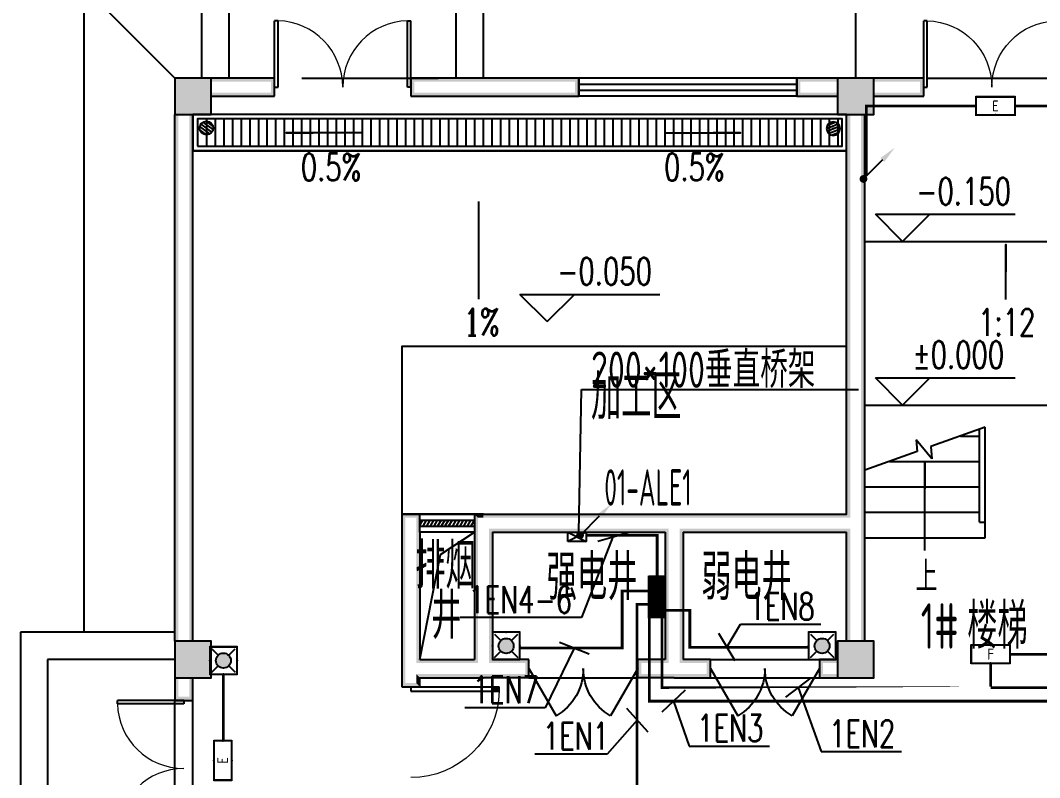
# Model space of a CAD drawing. Extents: x 6250600 to 6678662, y -692028 to -290561.
# Drawn here: x 6419257 to 6430483, y -396266 to -387932 of the extents above; entities that cross this region are included whole.
import ezdxf
from ezdxf.enums import TextEntityAlignment as Align

# ---------------------------------------------------------------- set-up
doc = ezdxf.new("R2010")
doc.units = 0
doc.header["$LTSCALE"] = 1000
doc.header["$MEASUREMENT"] = 0
doc.linetypes.add('DASH', pattern=[0.35, 0.25, -0.1])
doc.linetypes.add('DASHEDX2', pattern=[1.5, 1, -0.5])
doc.layers.get('0').update_dxf_attribs({"linetype": 'CONTINUOUS'})
for name, color, linetype in [('DIM-照明', 3, 'CONTINUOUS'), ('EQUIP-照明', 3, 'CONTINUOUS'), ('EQUIP-箱柜', 3, 'CONTINUOUS'), ('LWIRE', 4, 'CONTINUOUS'), ('PUB_HATCH', 8, 'CONTINUOUS'), ('SYST', 7, 'CONTINUOUS'), ('WIRE-照明', 1, 'CONTINUOUS'), ('建筑底图', 251, 'CONTINUOUS'), ('排水', 221, 'CONTINUOUS')]:
    doc.layers.add(name, color=color, linetype=linetype)
doc.styles.add('_TCH_AXIS', font='COMPLEX', dxfattribs={"bigfont": 'GBCBIG'})
doc.styles.add('_TCH_DIM', font='SIMPLEX', dxfattribs={"bigfont": 'GBCBIG'})
doc.styles.add('_TEL_DIM', font='sceie.shx', dxfattribs={"width": 0.8, "height": 3.5, "bigfont": 'sceic.shx'})
doc.styles.add('SCEI', font='sceie.shx', dxfattribs={"width": 0.8, "height": 400, "bigfont": 'sceic.shx'})
doc.styles.add('schuco', font='sceie.shx', dxfattribs={"width": 0.7, "bigfont": 'sceic.shx'})
doc.styles.get("Standard").update_dxf_attribs({"font": 'GBENOR', "bigfont": 'GBCBIG'})

# ---------------------------------------------------------------- blocks, each defined once
blk = doc.blocks.new('$equip$00002534')
for p, q in [((-0.7200000000011642, 0.6599999999998545), (-0.7200000000011642, 0)), ((0.7200000000011642, 0.6599999999998545), (-0.7200000000011642, 0.6599999999998545)), ((0.7200000000011642, 0), (0.7200000000011642, 0.6599999999998545)), ((-0.7200000000011642, 0), (0.7200000000011642, 0))]:
    blk.add_line(p, q)
at = {"const_width": 0.06666666666666667}
blk.add_lwpolyline([(-0.7200000000011642, 0.6599999999998545), (-0.7200000000011642, 0), (0.7200000000011642, 0), (0.7200000000011642, 0.6599999999998545), (-0.7200000000011642, 0.6599999999998545), (-0.7200000000011642, 0)], dxfattribs=at)
for p in [(0, 0.6599999999998545), (-0.7200000000011642, 0.3299999999981083), (0, 0), (0.7200000000011642, 0.3299999999981083)]:
    blk.add_point(p)
at = {"color": 7, "style": '_TEL_DIM'}
blk.add_attdef('$TEXT$', text='', height=0.4, dxfattribs=at).set_placement((0, 0.3299999999981083), align=Align.MIDDLE_CENTER)
at = {"color": 7, "style": '_TEL_DIM', "flags": 1}
blk.add_attdef('A', text='', height=2e-05, dxfattribs=at).set_placement((0, 0), align=Align.MIDDLE_CENTER)
blk = doc.blocks.new('$equip$00002604')
blk.add_hatch(color=256).paths.add_polyline_path([(0.2745181131831487, 0.5000125000005937, 1), (-0.2744993631858961, 0.5000125000005937, 1)])
for p, q in [((-0.4285620535811177, 0.9285839285730617), (-0.1940976152691292, 0.6941194902610732)), ((0.1941163652627438, 0.6941194902683492), (0.4285808035638183, 0.9285839285730617)), ((-0.4285620535811177, 0.07144107142812572), (-0.1940976152691292, 0.3059055097401142)), ((0.1941163652627438, 0.3059055097328383), (0.4285808035638183, 0.07144107142812572))]:
    blk.add_line(p, q)
at = {"const_width": 0.06666666666666667}
blk.add_lwpolyline([(-0.4999906250013737, 1.000012500000594), (-0.4999906250013737, 1.250000059371814e-05), (0.5000093749986263, 1.250000059371814e-05), (0.5000093749986263, 1.000012500000594), (-0.4999906250013737, 1.000012500000594), (-0.4999906250013737, 1.250000059371814e-05)], dxfattribs=at)
blk.add_lwpolyline([(-0.4999906250013737, 1.000012500000594), (-0.4999906250013737, 1.250000059371814e-05), (0.5000093749986263, 1.250000059371814e-05), (0.5000093749986263, 1.000012500000594)], close=True)
blk.add_circle((9.374998626299202e-06, 0.5000125000005937), 0.2745087381843628)
for p in [(9.374998626299202e-06, 1.000012500000594), (-0.4999906250013737, 0.5000125000005937), (0.5000093749986263, 0.5000125000005937), (0, 0)]:
    blk.add_point(p)
at = {"color": 7, "style": '_TEL_DIM', "flags": 1}
blk.add_attdef('A', text='', height=2.5e-05, dxfattribs=at).set_placement((0, 0), align=Align.MIDDLE_CENTER)
blk = doc.blocks.new('*X35')
at = {"color": 0}
for p, q in [((-250, 32.84271247461896), (-82.84271247461896, 200)), ((-250, 68.19805153394634), (-118.1980515339463, 200)), ((-250, 103.5533905932737), (-153.5533905932737, 200)), ((-250, 138.9087296526011), (-188.9087296526011, 200)), ((-250, 174.2640687119285), (-224.2640687119285, 200)), ((-247.4873734152916, 0), (-47.48737341529158, 200)), ((-212.1320343559642, 0), (-12.13203435596424, 200)), ((-176.7766952966369, 0), (23.22330470336314, 200)), ((-141.4213562373095, 0), (58.57864376269053, 200)), ((-106.0660171779821, 0), (93.93398282201788, 200)), ((-70.71067811865474, 0), (129.2893218813453, 200)), ((-35.35533905932737, 0), (164.6446609406726, 200)), ((0, 0), (200, 200)), ((35.35533905932737, 0), (235.3553390593274, 200)), ((70.71067811865474, 0), (250, 179.2893218813453)), ((106.0660171779821, 0), (250, 143.9339828220179)), ((141.4213562373095, 0), (250, 108.5786437626905)), ((176.7766952966369, 0), (250, 73.22330470336315)), ((212.1320343559642, 0), (250, 37.86796564403577)), ((247.4873734152916, 0), (250, 2.512626584708425))]:
    blk.add_line(p, q, dxfattribs=at)
blk = doc.blocks.new('$equip$00002943')
for p, q in [((-0.75, 0.5999999999985448), (-0.75, 0)), ((0.75, 0.5999999999985448), (-0.75, 0.5999999999985448)), ((0.75, 0), (0.75, 0.5999999999985448)), ((-0.75, 0), (0.75, 0))]:
    blk.add_line(p, q)
for points, const_width in [([(-0.75, 0.2999999999992724), (0.75, 0.2999999999992724)], 0.6000000000000001), ([(-0.75, 0.5999999999985448), (-0.75, 0), (0.75, 0), (0.75, 0.5999999999985448), (-0.75, 0.5999999999985448), (-0.75, 0)], 0.06666666666666667)]:
    blk.add_lwpolyline(points, dxfattribs=dict(const_width=const_width))
for p in [(0, 0.5999999999985448), (-0.75, 0.2999999999992724), (0, 0), (0.75, 0.2999999999992724)]:
    blk.add_point(p)
at = {"xscale": 0.00300000000061118, "yscale": 0.00300000000061118, "zscale": 0.00300000000061118}
blk.add_blockref('*X35', (0, 0), dxfattribs=at)
at = {"color": 7, "style": '_TEL_DIM', "flags": 1}
for tag in ['REMARK', 'A']:
    blk.add_attdef(tag, text='', height=2e-05, dxfattribs=at).set_placement((0, 0), align=Align.MIDDLE_CENTER)
blk = doc.blocks.new('$TelecSys$00000079')
for p, q in [((0.7000000000007276, 0.7000000000007276), (0, 0)), ((0.1041666666678793, 0.1041666666660603), (0.1041666666678793, 0.1041666666660603)), ((-0.1041666666678793, -0.1041666666660603), (-0.1041666666678793, -0.1041666666660603))]:
    blk.add_line(p, q)
at = {"const_width": 0.1425}
blk.add_lwpolyline([(-0.07125000000087311, 0, 1), (0.07125000000087311, 0, 1)], format="xyb", close=True, dxfattribs=at)
blk.add_solid([(0.6300000000010186, 0.7700000000004366), (0.7700000000004366, 0.6299999999991996), (1.150000000001455, 1.149999999999636)])
at = {"width": 0.8, "flags": 9}
blk.add_attdef('A', (0, 0), '', height=2e-05, dxfattribs=at)
blk = doc.blocks.new('$lvtry$00000171')
at = {"layer": '排水'}
for p, q in [((-74.24621202462731, 10.60660171788186), (-10.60660171788186, 74.24621202462731)), ((-69.81875867368217, -27.39235180270043), (27.39235180242758, 69.81875867368217)), ((-53.03300858900184, -53.03300858886359), (53.03300858900184, 53.03300858886359)), ((-27.39235180242758, -69.81875867368217), (69.81875867368217, 27.39235180270043)), ((10.60660171788186, -74.24621202462731), (74.24621202462731, -10.60660171788186))]:
    blk.add_line(p, q, dxfattribs=at)
blk.add_circle((0, 0), 75, dxfattribs=at)
blk.add_point((0, 0), dxfattribs=at)
blk = doc.blocks.new('$WINLIB2D$00000039')
at = {"color": 0}
for points in [[(-0.4999999999983409, 0.5000000000445652), (-0.4999999999999964, -0.4999999999999716)], [(0.5000000000016591, 0.4999999999536158), (-0.4999999999983409, 0.5000000000445652)], [(0.4999999999983338, -0.5000000000463842), (0.4999999999999609, 0.4999999999999432)], [(-0.499999999999428, 0.1666666667124446), (0.500000000000572, 0.1666666666205998)], [(-0.4518745131427302, -0.1666666666260284), (-0.5000000000072298, 0.08358586507802102)], [(-0.3838834764901549, -0.166666666632409), (-0.4479860405916831, 0.1666666667079113)], [(-0.3158924398378069, -0.166666666637866), (-0.3799950039392748, 0.1666666667006353)], [(-0.2479014031851996, -0.166666666645142), (-0.3120039672867243, 0.1666666666951784)], [(-0.1799103665328481, -0.1666666666505989), (-0.2440129306343159, 0.1666666666887977)], [(-0.1119193298802692, -0.1666666666569512), (-0.1760218939817904, 0.1666666666824455)], [(-0.04392829322788927, -0.1666666666633319), (-0.1080308573293216, 0.1666666666760648)], [(0.02406274342471804, -0.1666666666696841), (-0.04003982067680312, 0.1666666666697125)], [(0.09205378007703402, -0.1666666666751411), (0.02795121597557682, 0.1666666666642556)], [(0.1600448167296129, -0.1666666666815217), (0.0959422526280953, 0.1666666666578749)], [(0.2280358533819644, -0.166666666687874), (0.163933289280525, 0.1666666666505989)], [(0.2960268900345753, -0.1666666666942547), (0.231924325933047, 0.1666666666460657)], [(0.3640179266869801, -0.1666666667006069), (0.2999153625854838, 0.166666666639685)], [(0.4320089633395341, -0.1666666667060639), (0.3679063992380058, 0.166666666632409)], [(0.4999999999916831, -0.1666666667115209), (0.4358974358904746, 0.1666666666260568)], [(-0.500000000000572, -0.1666666666214951), (0.499999999999428, -0.1666666667124446)], [(0.4999999999983338, -0.5000000000463842), (-0.5000000000016662, -0.4999999999554348)]]:
    blk.add_lwpolyline(points, dxfattribs=at)
blk = doc.blocks.new('$DorLib2D$00000002')
for p, q in [((-0.5, -5.684341886080802e-17), (-0.5000000000000007, 0.4875)), ((-0.4750000000000007, 0.4875), (-0.5000000000000007, 0.4875)), ((-0.475, -2.842170943040401e-17), (-0.4750000000000007, 0.4875)), ((0.475, -2.842170943040401e-17), (0.4750000000000007, 0.4875)), ((0.4750000000000007, 0.4875), (0.5000000000000007, 0.4875)), ((0.5, -5.684341886080802e-17), (0.5000000000000007, 0.4875)), ((-0.5, -5.684341886080802e-17), (-0.475, -2.842170943040401e-17)), ((0.5, -5.684341886080802e-17), (0.475, -2.842170943040401e-17))]:
    blk.add_line(p, q)
at = {"lineweight": 13}
for centre, start, end in [((-0.4875, -4.263256414560601e-17), 0, 88.53071641864632), ((0.4875, -4.263256414560601e-17), 91.4692835813537, 180)]:
    blk.add_arc(centre, 0.4875, start, end, dxfattribs=at)
blk = doc.blocks.new('$DorLib2D$00000231')
at = {"color": 0}
for p, q in [((-0.4999999999999947, 7.105427357601002e-15), (-0.2500000000000284, 0.4330127018921708)), ((0.5000000000000053, 7.105427357601002e-15), (0.250000000000032, 0.4330127018921708))]:
    blk.add_line(p, q, dxfattribs=at)
for centre, radius, start, end in [((-0.4999999999996803, 3.055333763768431e-13), 0.499999999999681, 0, 59.99999999996344), ((0.5000000000000426, -2.486899575160351e-14), 0.4999999999999835, 120.0000000000366, 180)]:
    blk.add_arc(centre, radius, start, end, dxfattribs=at)
blk = doc.blocks.new('$DorLib2D$00000001')
for p, q in [((0.45, 0.9750000000000001), (0.5000000000000002, 0.9750000000000001)), ((0.45, 0), (0.45, 0.9750000000000001)), ((0.5, 0), (0.5, 0.9750000000000001)), ((0.5, 0), (0.45, 0))]:
    blk.add_line(p, q)
at = {"lineweight": 13}
blk.add_arc((0.475, 0), 0.975, 91.4692835813538, 180, dxfattribs=at)
blk = doc.blocks.new('$WINLIB2D$00000001')
at = {"color": 0}
for points in [[(-0.4999999999999964, 0.5000000000000142), (-0.4999999999999964, -0.4999999999999858)], [(-0.4999999999999964, 0.5000000000000142), (0.5000000000000036, 0.5000000000000142)], [(0.5000000000000036, -0.4999999999999858), (0.5000000000000036, 0.5000000000000142)], [(0.5000000000000036, 0.1666666666666714), (-0.4999999999999964, 0.1666666666666714)], [(0.5000000000000036, -0.1666666666666572), (-0.4999999999999964, -0.1666666666666572)], [(-0.4999999999999964, -0.4999999999999858), (0.5000000000000036, -0.4999999999999858)]]:
    blk.add_lwpolyline(points, dxfattribs=at)
blk = doc.blocks.new('_FZH')
blk.add_lwpolyline([(-0.5, -0.5), (0.5, -0.5), (0.5, 0.5), (-0.5, 0.5)], close=True)
at = {"layer": 'PUB_HATCH'}
blk.add_solid([(-0.5, -0.5), (0.5, -0.5), (-0.5, 0.5), (0.5, 0.5)], dxfattribs=at)

msp = doc.modelspace()

# ---------------------------------------------------------------- hatches: boundary and pattern name
at = {"layer": '建筑底图'}
for points in [[(6421357.189392341, -388566.4042146765), (6420957.189392341, -388566.4042146765), (6420997.189392341, -388606.4042146765), (6421317.189392341, -388606.4042146765)], [(6420957.189392341, -388566.4042146765), (6420957.189392341, -388966.4042146765), (6420997.189392341, -388926.4042146765), (6420997.189392341, -388606.4042146765)], [(6421357.189392341, -388966.4042146765), (6421357.189392341, -388566.4042146765), (6421317.189392341, -388606.4042146765), (6421317.189392341, -388926.4042146765)], [(6421357.189392341, -388566.4042174182), (6421357.189392341, -388606.4042174194), (6422017.189392515, -388606.4042169609), (6422057.189392489, -388566.4042169332)], [(6422057.189392619, -388766.404222084), (6422057.189392489, -388566.4042169332), (6422017.189392515, -388606.4042169609), (6422017.189392593, -388726.4042221119)], [(6425407.4693622, -388566.404214744), (6423557.189392239, -388566.404215953), (6423597.189392265, -388606.404215953), (6425367.469362226, -388606.4042147702)], [(6423557.189392239, -388566.404215953), (6423557.189392368, -388766.4042211046), (6423597.189392342, -388726.4042210784), (6423597.189392265, -388606.404215953)], [(6425407.46936233, -388766.4042198965), (6425407.4693622, -388566.404214744), (6425367.469362226, -388606.4042147702), (6425367.469362304, -388726.4042199226)], [(6428257.189392341, -388606.4042129097), (6428257.189392341, -388566.404212912), (6427807.469362534, -388566.4042131758), (6427847.469363672, -388606.4042131453)], [(6427807.469362534, -388566.4042131758), (6427807.469362663, -388766.4042183294), (6427847.46936375, -388726.4042179459), (6427847.469363672, -388606.4042131453)], [(6428657.189392341, -388566.4042146765), (6428257.189392341, -388566.4042146765), (6428297.189392341, -388606.4042146765), (6428617.189392341, -388606.4042146765)], [(6428257.189392341, -388566.4042146765), (6428257.189392341, -388966.4042146765), (6428297.189392341, -388926.4042146765), (6428297.189392341, -388606.4042146765)], [(6428657.189392341, -388966.4042146765), (6428657.189392341, -388566.4042146765), (6428617.189392341, -388606.4042146765), (6428617.189392341, -388926.4042146765)], [(6428657.189392341, -388566.4042146765), (6428657.189392341, -388606.404212672), (6429167.189398466, -388606.4042123591), (6429207.18939844, -388566.4042123345)], [(6429207.18939857, -388766.404217248), (6429207.18939844, -388566.4042123345), (6429167.189398466, -388606.4042123591), (6429167.189398544, -388726.4042172812)], [(6421357.189392341, -388726.4042225717), (6421357.189392341, -388766.4042225734), (6422057.189392619, -388766.404222084), (6422017.189392593, -388726.4042221119)], [(6423557.189392368, -388766.4042211046), (6425407.46936233, -388766.4042198965), (6425367.469362304, -388726.4042199226), (6423597.189392342, -388726.4042210784)], [(6428257.189392341, -388766.4042180698), (6428257.189392341, -388726.4042179755), (6427847.46936375, -388726.4042179459), (6427807.469362663, -388766.4042183294)], [(6428657.189392341, -388726.4042178292), (6428657.189392341, -388766.4042177043), (6429207.18939857, -388766.404217248), (6429167.189398544, -388726.4042172812)], [(6420957.189392341, -388966.4042146765), (6421357.189392341, -388966.4042146765), (6421317.189392341, -388926.4042146765), (6420997.189392341, -388926.4042146765)], [(6420997.189392451, -388966.4042146765), (6420957.189392473, -388966.4042146765), (6420957.189392341, -394766.4042146765), (6420997.189392021, -394766.4042146765)], [(6421157.1893916, -388966.4042146765), (6421117.189391602, -388966.4042146765), (6421117.189391208, -394766.4042146765), (6421157.189391208, -394766.4042146765)], [(6428257.189392341, -388966.4042146765), (6428657.189392341, -388966.4042146765), (6428617.189392341, -388926.4042146765), (6428297.189392341, -388926.4042146765)], [(6428397.189390905, -388966.4042146765), (6428357.189390854, -388966.4042146765), (6428357.189392602, -393366.3561874763), (6428397.189392669, -393406.3561874679)], [(6428557.189391217, -388966.4042146765), (6428517.189391362, -388966.4042146765), (6428517.189393086, -393466.3561870198), (6428557.189393086, -393466.356187004)], [(6423457.184842443, -393366.3561877723), (6423457.184842519, -394966.4042181768), (6423497.184842519, -394966.404218177), (6423497.184842532, -393406.3561885467)], [(6423657.184838826, -393366.3561877756), (6423457.184842443, -393366.3561877723), (6423497.184842532, -393406.3561885467), (6423617.184840028, -393406.356187775)], [(6423657.184844837, -393566.3561879824), (6423657.184838826, -393366.3561877756), (6423617.184840028, -393406.356187775), (6423617.184845074, -393526.3561884287)], [(6424357.184839774, -393366.3561880465), (6424257.184839421, -393366.3561879584), (6424297.184841017, -393406.3561914433), (6424357.184839778, -393406.3561880465)], [(6424257.184839421, -393366.3561879584), (6424257.18483944, -393566.3561881263), (6424297.184839088, -393526.3561883669), (6424297.184841017, -393406.3561914433)], [(6424357.184839774, -393366.3561880465), (6426457.184839774, -393366.3561878558), (6426457.184839778, -393406.3561878558), (6424357.184839778, -393406.3561880465)], [(6426457.184839774, -393366.3561876696), (6428357.189392602, -393366.3561874763), (6428397.189392669, -393406.3561874679), (6426457.184839778, -393406.3561876696)], [(6423657.184844837, -393566.3561879824), (6423657.184844831, -394966.4042143871), (6423617.184845067, -395006.4042149642), (6423617.184845074, -393526.3561884287)], [(6424257.184839325, -393566.3561879279), (6424257.184839319, -394966.4042148912), (6424297.184839081, -395006.4042155356), (6424297.184839088, -393526.3561883669)], [(6424457.184841719, -393566.3561882987), (6426357.184839932, -393566.3561881262), (6426397.184840123, -393526.3561881226), (6424417.184841632, -393526.3561883024)], [(6424457.184841719, -393566.3561882987), (6424457.184841712, -394966.4042147629), (6424417.184841624, -395006.4042148289), (6424417.184841632, -393526.3561883024)], [(6426357.184839932, -393566.3561881262), (6426357.184839939, -394966.4042140446), (6426397.184840131, -395006.4042150758), (6426397.184840123, -393526.3561881226)], [(6426557.184837964, -393566.3561876157), (6428357.189391608, -393566.3561874526), (6428397.189391592, -393526.3561872095), (6426517.184837772, -393526.3561873799)], [(6426557.184837964, -393566.3561876157), (6426557.184837971, -394966.4042080887), (6426517.184837779, -395006.4042078172), (6426517.184837772, -393526.3561873799)], [(6428357.189390005, -394766.4042146765), (6428397.189389934, -394766.4042146765), (6428397.189391592, -393526.3561872095), (6428357.189391608, -393566.3561874526)], [(6428517.189393681, -394766.4042146765), (6428557.189393881, -394766.4042146765), (6428557.18939562, -393466.3561871778), (6428517.18939562, -393466.3561871243)], [(6421357.189392341, -394766.4042146765), (6420957.189392341, -394766.4042146765), (6420997.189392341, -394806.4042146765), (6421317.189392341, -394806.4042146765)], [(6420957.189392341, -394766.4042146765), (6420957.189392341, -395166.4042146765), (6420997.189392341, -395126.4042146765), (6420997.189392341, -394806.4042146765)], [(6421357.189392341, -395166.4042146765), (6421357.189392341, -394766.4042146765), (6421317.189392341, -394806.4042146765), (6421317.189392341, -395126.4042146765)], [(6428657.189392341, -394766.4042146765), (6428257.189392341, -394766.4042146765), (6428297.189392341, -394806.4042146765), (6428617.189392341, -394806.4042146765)], [(6428257.189392341, -394766.4042146765), (6428257.189392341, -395166.4042146765), (6428297.189392341, -395126.4042146765), (6428297.189392341, -394806.4042146765)], [(6428657.189392341, -395166.4042146765), (6428657.189392341, -394766.4042146765), (6428617.189392341, -394806.4042146765), (6428617.189392341, -395126.4042146765)], [(6423457.184842503, -394966.4042143406), (6423457.184842445, -395266.404211151), (6423497.184842452, -395226.4042111509), (6423497.184842503, -394966.4042143404)], [(6423657.184844831, -394966.4042143871), (6424257.184839319, -394966.4042148912), (6424297.184839081, -395006.4042155356), (6423617.184845067, -395006.4042149642)], [(6424857.268835818, -394966.4042145649), (6424457.184841712, -394966.4042147629), (6424417.184841624, -395006.4042148289), (6424857.268835841, -395006.4042145649)], [(6424857.26883593, -395166.4042124215), (6424857.268835818, -394966.4042145649), (6424817.268835818, -394966.4042145873), (6424817.26883593, -395166.4042124439)], [(6426357.184839939, -394966.4042140446), (6426057.268845586, -394966.4042142709), (6426057.268845478, -395006.4042142709), (6426397.184840131, -395006.4042150758)], [(6426057.268845045, -395166.4042147314), (6426057.268845586, -394966.4042142709), (6426097.268845586, -394966.4042143791), (6426097.268845045, -395166.4042148396)], [(6426857.268841412, -394966.4042104576), (6426557.184837971, -394966.4042080887), (6426517.184837779, -395006.4042078172), (6426817.268841781, -395006.4042099721)], [(6426857.268839882, -395166.4042128951), (6426857.268841412, -394966.4042104576), (6426817.268841781, -395006.4042099721), (6426817.268840862, -395126.4042123274)], [(6428257.189392341, -395006.4042211419), (6428257.189392341, -394966.4042211183), (6428057.268841813, -394966.4042196377), (6428097.268841507, -395006.404219934)], [(6428057.268841813, -394966.4042196377), (6428057.268840283, -395166.4042219656), (6428097.26884059, -395126.4042222691), (6428097.268841507, -395006.404219934)], [(6420957.189392341, -395166.4042146765), (6421357.189392341, -395166.4042146765), (6421317.189392341, -395126.4042146765), (6420997.189392341, -395126.4042146765)], [(6423657.184839168, -395266.4042111504), (6423657.184839138, -395166.4042107268), (6423617.184839129, -395126.4042113032), (6423617.184839156, -395226.4042111505)], [(6423657.184839138, -395166.4042107268), (6424357.184839616, -395166.4042116932), (6424357.184839649, -395126.4042116932), (6423617.184839129, -395126.4042113032)], [(6424857.26883593, -395166.4042124215), (6424357.184839895, -395166.4042127002), (6424357.184839873, -395126.4042127002), (6424857.268835908, -395126.4042124215)], [(6426457.184839235, -395166.4042158131), (6426057.268845045, -395166.4042147314), (6426057.268845153, -395126.4042147314), (6426457.184839343, -395126.4042158131)], [(6426457.184838246, -395166.4042098848), (6426857.268839882, -395166.4042128951), (6426817.268840862, -395126.4042123274), (6426457.184838552, -395126.4042098848)], [(6428257.189392341, -395166.4042146765), (6428257.189392341, -395126.4042234683), (6428097.26884059, -395126.4042222691), (6428057.268840283, -395166.4042219656)], [(6428257.189392341, -395166.4042146765), (6428657.189392341, -395166.4042146765), (6428617.189392341, -395126.4042146765), (6428297.189392341, -395126.4042146765)], [(6420997.189383134, -395166.4042146765), (6420957.189383391, -395166.4042146765), (6420957.189385429, -395416.4042155601), (6420997.189384575, -395376.4042137875)], [(6421157.189383345, -395166.4042146765), (6421117.189383375, -395166.4042146765), (6421117.189385084, -395376.4042128257), (6421157.189385343, -395416.404213957)], [(6423457.184842445, -395266.404211151), (6423657.184839168, -395266.4042111504), (6423617.184839156, -395226.4042111505), (6423497.184842452, -395226.4042111509)], [(6420957.189385429, -395416.4042155601), (6421157.189385343, -395416.404213957), (6421117.189385084, -395376.4042128257), (6420997.189384575, -395376.4042137875)]]:
    msp.add_hatch(color=256, dxfattribs=at).paths.add_polyline_path(points)
h = msp.add_hatch(dxfattribs=at)
h.set_pattern_fill('LINE', color=256, scale=100, angle=90)
h.set_pattern_definition([(90, (-38132163.05770716, -1469035.768234291), (-95.25, 5.832380380939269e-15), [])])
h.paths.add_polyline_path([(6428307.189391581, -389016.4042108529), (6421307.189392341, -389016.4042108529), (6421307.189392341, -389316.4042146765), (6428307.189391581, -389316.4042146765)])

# ---------------------------------------------------------------- linework, layer by layer
for p, q in [((6425407.18484088, -393566.3561881471), (6425438.412364304, -391994.0767934369)), ((6425438.412364304, -391994.0767934369), (6428486.586753376, -391994.0767934369))]:
    msp.add_line(p, q)
at = {"color": 2}
for p, q in [((6425288.283867257, -393566.3561881658), (6425488.283867257, -393666.3561881566)), ((6425488.283867257, -393566.3561881566), (6425288.283867257, -393666.3561881566))]:
    msp.add_line(p, q, dxfattribs=at)
msp.add_lwpolyline([(6425288.283867257, -393666.3561881566), (6425288.283867257, -393566.3561881566), (6425488.283867257, -393566.3561881566), (6425488.283867257, -393666.3561881566)], close=True, dxfattribs=at)
at = {"layer": 'DIM-照明'}
for p, q in [((6425615.366493069, -393663.8998542028), (6425952.202357067, -393568.8125221105)), ((6426578.449557986, -395305.6527004912), (6426322.990932075, -395544.9033858562)), ((6425931.261405669, -395503.6770073843), (6426166.621500602, -395762.7245430097))]:
    msp.add_line(p, q, dxfattribs=at)
at = {"layer": 'DIM-照明', "color": 0}
for p, q in [((6427128.570498688, -394982.4836536958), (6426950.522065025, -394681.155335627)), ((6425194.946332817, -394776.9542190664), (6425521.279158852, -394903.4725444253)), ((6427961.699225246, -395169.5187776102), (6427682.397664082, -395380.4468173101))]:
    msp.add_line(p, q, dxfattribs=at)
at = {"layer": 'DIM-照明'}
for points in [[(6425783.784425068, -393616.3561881566), (6425437.125933937, -394505.5354135917)], [(6425437.125933937, -394505.5354135917), (6424102.125933937, -394505.5354135917)], [(6426450.720245031, -395425.2780431737), (6426623.267697838, -395919.5906890579)], [(6426048.941453136, -395633.200775197), (6425718.362848843, -396007.9802923591)], [(6426623.267697838, -395919.5906890579), (6427508.267697838, -395919.5906890579)], [(6425718.362848843, -396007.9802923591), (6424923.362848843, -396007.9802923591)]]:
    msp.add_lwpolyline(points, dxfattribs=at)
at = {"layer": 'DIM-照明', "color": 0}
for points in [[(6427039.546281856, -394831.8194946614), (6427188.454638076, -394579.1182464832)], [(6427188.454638076, -394579.1182464832), (6428073.454638076, -394579.1182464832)], [(6425358.112745835, -394840.2133817459), (6425035.475561083, -395496.6159318346)], [(6427822.048444664, -395274.9827974601), (6428076.435121618, -395980.4768250897)], [(6425035.475561083, -395496.6159318346), (6424150.475561083, -395496.6159318346)], [(6428076.435121618, -395980.4768250897), (6428961.435121618, -395980.4768250897)]]:
    msp.add_lwpolyline(points, dxfattribs=at)
at = {"layer": 'WIRE-照明', "color": 1, "linetype": 'DASH', "const_width": 30}
for points in [[(6428574.01667917, -389645.9338113771), (6428574.01667917, -388873.7998662411), (6429780.830853027, -388873.7998662411)], [(6431220.05851951, -389722.1913335921), (6431220.05851951, -388873.7998662411), (6430212.830853027, -388873.7998662411)], [(6426270.382892225, -394052.2990325694), (6426270.382892225, -393600.5067401878), (6425488.283867257, -393600.5067401878)], [(6430159.309899901, -394908.2579023032), (6431220.05851951, -394908.2579023032), (6431220.05851951, -393610.3392808792)], [(6424757.189389806, -394840.2133817459), (6425884.910766114, -394840.2133817459), (6425884.910766114, -394213.6594222496), (6426177.184840626, -394213.6594222496)], [(6426048.941453136, -397036.6544746659), (6426048.941453136, -394359.9402544739), (6426177.184840626, -394359.9402544739)], [(6427937.248599653, -394831.8194946614), (6426630.370429823, -394831.8194946614), (6426630.370429823, -394425.4792269777), (6426357.184840194, -394425.4792269777)], [(6429943.309899896, -395274.9827974993), (6441594.418444161, -395274.9827974993), (6441594.418444161, -395007.2579023026)], [(6421493.441442575, -395861.3951861552), (6421493.441442575, -395128.0242627161)]]:
    msp.add_lwpolyline(points, dxfattribs=at)
at = {"layer": 'WIRE-照明', "color": 1, "linetype": 'DASH'}
msp.add_lwpolyline([(6426185.879693567, -394502.2990326153, 30, 30, 0), (6426185.879693567, -395425.2780431737, 30, 30, 0), (6442712.108064975, -395425.2780431737, 35, 35, 0), (6442712.108064963, -396924.1544746883, 35, 35, 0)], format="xyseb", dxfattribs=at)
at = {"layer": 'WIRE-照明', "linetype": 'DASH', "const_width": 30}
msp.add_lwpolyline([(6426322.817933998, -394502.2990326153), (6426322.817933998, -395274.9827974324), (6429943.309899896, -395274.9827974993), (6429943.309899901, -395007.2579023026)], dxfattribs=at)
at = {"layer": '建筑底图'}
for p, q in [((6421257.189392237, -388566.4042140595), (6421257.189392237, -386866.4042140194)), ((6424357.189392446, -388566.4042140595), (6424357.189392446, -386866.4042140194)), ((6421557.189392237, -388566.4042140595), (6421557.189392237, -387166.404214636)), ((6424057.189392446, -388566.4042140595), (6424057.189392446, -387166.404214636)), ((6428457.189392341, -388566.4042144204), (6428457.189392341, -387166.4042143803)), ((6420957.189392319, -388566.4042146765), (6419957.189392356, -387566.4042146765)), ((6422057.189392489, -388566.4042169332), (6421357.189393402, -388566.4042173473)), ((6422057.189392619, -388766.404222084), (6422057.189392489, -388566.4042169332)), ((6422357.189392341, -388566.4042144204), (6423857.189392341, -388566.4042144204)), ((6425407.4693622, -388566.404214744), (6423557.189392239, -388566.404215953)), ((6423557.189392239, -388566.404215953), (6423557.189392368, -388766.4042211046)), ((6425407.46936233, -388766.4042198965), (6425407.4693622, -388566.404214744)), ((6428257.189392182, -388566.404212778), (6427807.469362534, -388566.4042131758)), ((6427807.469362534, -388566.4042131758), (6427807.469362663, -388766.4042183294)), ((6429207.18939844, -388566.4042123345), (6428657.189392182, -388566.40421286)), ((6429207.18939857, -388766.404217248), (6429207.18939844, -388566.4042123345)), ((6429257.189398257, -388566.4042144204), (6430757.189398257, -388566.4042144204)), ((6421357.189393402, -388766.4042227029), (6422057.189392619, -388766.404222084)), ((6423557.189392368, -388766.4042211046), (6425407.46936233, -388766.4042198965)), ((6427807.469362663, -388766.4042183294), (6428257.189392182, -388766.4042179733)), ((6428657.189392182, -388766.4042182638), (6429207.18939857, -388766.404217248)), ((6420957.189392053, -394766.4042145605), (6420957.189392411, -388966.4042145605)), ((6421157.189391163, -394766.4042145605), (6421157.189391598, -388966.4042145605)), ((6428357.189392602, -393366.3561874763), (6428357.189390758, -388966.4042145605)), ((6428557.189393086, -393466.356187004), (6428557.189391211, -388966.4042145605)), ((6428974.069157958, -390366.4042190821), (6428674.069157958, -390066.4042190821)), ((6428674.069157958, -390066.4042190821), (6430214.292571019, -390066.4042190821)), ((6428974.069157958, -390366.4042190821), (6429274.069157958, -390066.4042190821)), ((6428557.189391738, -390366.4042190376), (6431357.189392058, -390366.4042193367)), ((6425059.194546904, -391247.6052197272), (6424759.194546904, -390947.6052197272)), ((6424759.194546904, -390947.6052197272), (6426299.417959966, -390947.6052197272)), ((6425059.194546904, -391247.6052197272), (6425359.194546904, -390947.6052197272)), ((6428974.069157967, -392166.4042193491), (6428674.069157967, -391866.4042193491)), ((6428674.069157967, -391866.4042193491), (6430214.292571029, -391866.4042193491)), ((6428974.069157967, -392166.4042193491), (6429274.069157967, -391866.4042193491)), ((6428557.189392453, -392166.4042193512), (6431357.189392058, -392166.4042193367)), ((6429882.189391679, -392409.7835828462), (6429285.498965481, -392622.8994595337)), ((6429822.189391679, -393456.4042190376), (6429822.189391671, -392431.2133763156)), ((6429882.189391659, -393456.4042190364), (6429882.189391666, -392409.7835824351)), ((6429882.189391679, -393456.4042190376), (6429882.18939167, -392409.7835828494)), ((6429296.454659462, -392757.4541792459), (6429124.806737584, -392550.3715061115)), ((6429124.806737584, -392550.3715061115), (6429135.086233664, -392676.621355826)), ((6429611.667037592, -392506.4042187331), (6429822.189391647, -392506.4042189135)), ((6429285.498965481, -392622.8994595337), (6429296.454659462, -392757.4541792459)), ((6429135.086233664, -392676.621355826), (6428557.189391679, -392883.0248552291)), ((6428827.711747025, -392786.4042190333), (6429822.189391648, -392786.4042189135)), ((6428557.189391679, -393626.4042190376), (6428557.189391659, -392883.0248557242)), ((6428557.189391679, -393066.4042190376), (6429822.18939165, -393066.4042189135)), ((6428557.189391679, -393346.4042190376), (6429822.189391653, -393346.4042189136)), ((6423457.184842443, -393366.3561877723), (6423457.184842519, -394966.4042181768)), ((6423657.184838826, -393366.3561877756), (6423457.184842443, -393366.3561877723)), ((6423657.184844837, -393566.3561879824), (6423657.184838826, -393366.3561877756)), ((6424357.184839774, -393366.3561880465), (6424257.184839421, -393366.3561879584)), ((6424257.184839421, -393366.3561879584), (6424257.18483944, -393566.3561881263)), ((6424357.184839774, -393366.3561880465), (6426457.184839774, -393366.3561878558)), ((6426457.184839774, -393366.3561876696), (6428357.189392602, -393366.3561874763)), ((6429822.189391679, -393456.4042190376), (6429882.189391679, -393456.4042190376)), ((6429882.189391679, -393626.4042190376), (6429882.189391659, -393456.4042190364)), ((6423657.184844837, -393566.3561879824), (6423657.184844831, -394966.4042143871)), ((6424257.184839325, -393566.3561879279), (6424257.184839319, -394966.4042148912)), ((6424457.184841719, -393566.3561882987), (6426357.184839932, -393566.3561881262)), ((6424457.184841719, -393566.3561882987), (6424457.184841712, -394966.4042147629)), ((6426357.184839932, -393566.3561881262), (6426357.184839939, -394966.4042140446)), ((6426557.184837964, -393566.3561876157), (6428357.189391608, -393566.3561874526)), ((6426557.184837964, -393566.3561876157), (6426557.184837971, -394966.4042080887)), ((6428357.189389833, -394766.4042145605), (6428357.189391608, -393566.3561874526)), ((6428557.189394035, -394766.4042145605), (6428557.18939562, -393466.3561871778)), ((6428557.189391679, -393626.4042190376), (6429882.189391679, -393626.4042190376)), ((6420957.189392341, -394666.4042146765), (6419257.189392297, -394666.4042146765)), ((6419257.189392297, -394666.4042146765), (6419257.189392304, -397666.4042146765)), ((6419557.189392297, -394966.4042146765), (6419557.189392304, -397366.4042146765)), ((6420957.189392341, -394966.4042146765), (6419557.189392304, -394966.4042146765)), ((6423457.184842503, -394966.4042143406), (6423457.184842445, -395266.404211151)), ((6423657.184844831, -394966.4042143871), (6424257.184839319, -394966.4042148912)), ((6424857.268835818, -394966.4042145649), (6424457.184841712, -394966.4042147629)), ((6424857.26883593, -395166.4042124215), (6424857.268835818, -394966.4042145649)), ((6426357.184839939, -394966.4042140446), (6426057.268845586, -394966.4042142709)), ((6426057.268845045, -395166.4042147314), (6426057.268845586, -394966.4042142709)), ((6426857.268841412, -394966.4042104576), (6426557.184837971, -394966.4042080887)), ((6426857.268841004, -394966.4042146052), (6428057.268841004, -394966.4042146052)), ((6426857.268839882, -395166.4042128951), (6426857.268841412, -394966.4042104576)), ((6428257.189392182, -394966.4042212875), (6428057.268841813, -394966.4042196377)), ((6428057.268841813, -394966.4042196377), (6428057.268840283, -395166.4042219656)), ((6420957.189383956, -395166.4042145605), (6420957.189385429, -395416.4042155601)), ((6421157.189385343, -395416.404213957), (6421157.189383399, -395166.4042145605)), ((6423657.184839168, -395266.4042111504), (6423657.184839138, -395166.4042107268)), ((6423657.184839138, -395166.4042107268), (6424357.184839616, -395166.4042116932)), ((6424857.26883593, -395166.4042124215), (6424357.184839895, -395166.4042127002)), ((6424857.268841034, -395166.4042146052), (6426057.268841034, -395166.4042146052)), ((6426457.184839235, -395166.4042158131), (6426057.268845045, -395166.4042147314)), ((6426457.184838246, -395166.4042098848), (6426857.268839882, -395166.4042128951)), ((6426857.268841004, -395166.4042146052), (6428057.268841004, -395166.4042146052)), ((6428057.268840283, -395166.4042219656), (6428257.189392181, -395166.4042229944)), ((6423457.184842445, -395266.404211151), (6423657.184839168, -395266.4042111504)), ((6420957.189391686, -396916.4042149722), (6420957.189391686, -395416.4042149722)), ((6420957.189385429, -395416.4042155601), (6421157.189385343, -395416.404213957)), ((6421157.189391686, -396916.4042149722), (6421157.189391686, -395416.4042149722))]:
    msp.add_line(p, q, dxfattribs=at)
for points in [[(6421257.189392237, -387566.4042146765), (6419957.189392341, -387566.4042146765), (6419957.189392341, -394666.4042146765)], [(6428257.189392341, -388966.4042146765), (6421357.189392341, -388966.4042146765)], [(6423018.533594558, -389170.0547982324), (6422183.672573982, -389170.0547982324), (6422483.672573982, -389170.0547982324)], [(6426354.141623737, -389170.0547982324), (6427189.002644313, -389170.0547982324), (6426889.002644313, -389170.0547982324)], [(6428357.189391812, -389366.4042146765), (6421157.189392341, -389366.4042146765)], [(6424304.942292457, -390998.8567490829), (6424304.942293203, -390223.5196033735), (6424304.942293486, -389923.5196033735)], [(6430110.61662746, -391002.1177926054), (6430110.61662746, -390398.0288359774), (6430110.61662746, -390698.0288359774)], [(6429219.689391679, -393766.4042190376), (6429219.689391679, -392786.4042190376), (6429219.689391679, -393086.4042190376)], [(6423657.184845008, -394966.4042146765), (6423882.482759055, -393809.44609456), (6424257.184839176, -393566.3561882114)]]:
    msp.add_lwpolyline(points, dxfattribs=at)
for points in [[(6421157.189392341, -389366.4042146765), (6428357.189391581, -389366.4042146765), (6428357.189391581, -388966.4042108529), (6421157.189392341, -388966.4042108529)], [(6421207.189392341, -389316.4042146765), (6428307.189391581, -389316.4042146765), (6428307.189391581, -389016.4042108529), (6421207.189392341, -389016.4042108529)], [(6423457.184840372, -393366.3561835093), (6428357.189391715, -393366.3561835093), (6428357.189391715, -391521.7682342865), (6423457.184840372, -391521.7682342865)]]:
    msp.add_lwpolyline(points, close=True, dxfattribs=at)

# ---------------------------------------------------------------- block references
at = {"layer": 'EQUIP-照明', "color": 1, "xscale": 300, "yscale": 300, "zscale": 300}
for p, values in [((6429996.830853027, -388972.7998662411), {'$TEXT$': 'E'}), ((6429943.309899901, -395007.2579023026), {'$TEXT$': 'F'})]:
    msp.add_blockref('$equip$00002534', p, dxfattribs=at).add_auto_attribs(values)
for p in [(6424607.186577307, -394966.404214272), (6428087.245787154, -394966.4042156689), (6421493.438630076, -395128.0280127162)]:
    msp.add_blockref('$equip$00002604', p, dxfattribs=at)
at = {"layer": 'EQUIP-照明', "color": 1, "xscale": 300, "yscale": 300, "zscale": 300, "rotation": 90}
msp.add_blockref('$equip$00002534', (6421585.005116801, -396077.3951861556), dxfattribs=at).add_auto_attribs({'$TEXT$': 'E'})
at = {"layer": 'EQUIP-箱柜', "color": 1, "xscale": 300, "yscale": 300, "zscale": 300, "rotation": 270}
msp.add_blockref('$equip$00002943', (6426177.184840626, -394277.2990325694), dxfattribs=at)
at = {"layer": 'LWIRE', "color": 1, "xscale": 300, "yscale": 300, "zscale": 300}
for p in [(6428542.76667917, -389677.1838113769), (6425421.036250477, -393599.9799965469)]:
    msp.add_blockref('$TelecSys$00000079', p, dxfattribs=at)
at = {"layer": '建筑底图'}
for name, p, xscale, yscale, zscale in [('$DorLib2D$00000002', (6422807.189392341, -388666.4042190639), 1500, 1500, 1500), ('_FZH', (6421157.189392341, -388766.4042146765), 400, 400, 400), ('_FZH', (6428457.189392341, -388766.4042146765), 400, 400, 400), ('$WINLIB2D$00000039', (6423957.184839171, -393466.3561881871), 600, -200.0000002086163, 600), ('_FZH', (6421157.189392341, -394966.4042146765), 400, 400, 400), ('_FZH', (6428457.189392341, -394966.4042146765), 400, 400, 400), ('$DorLib2D$00000231', (6425457.268841034, -395066.4042146052), 1200, -1200, 1200)]:
    msp.add_blockref(name, p, dxfattribs=dict(at, xscale=xscale, yscale=yscale, zscale=zscale))
for name, p, xscale, yscale, zscale, rotation in [('$DorLib2D$00000002', (6429957.189398256, -388666.4042143954), -1500, 1500, -1500, 3.741039478200037e-08), ('$WINLIB2D$00000001', (6426607.469362307, -388666.4042165826), -2400, -200.0000051602256, -2400, 3.741023490988482e-08), ('$DorLib2D$00000231', (6427457.268841005, -395066.4042162975), -1200, 1200, -1200, 179.9999995616815), ('$DorLib2D$00000001', (6423557.184840837, -395766.4042111454), -1000, 1000, -1000, 270.0000000001779), ('$DorLib2D$00000002', (6421057.189391373, -396166.4042149722), 1500, 1500, 1500, 90.00000045925906)]:
    msp.add_blockref(name, p, dxfattribs=dict(at, xscale=xscale, yscale=yscale, zscale=zscale, rotation=rotation))
at = {"layer": '建筑底图', "xscale": -1, "yscale": -1, "rotation": 278.6545034556717}
msp.add_blockref('$lvtry$00000171', (6421306.14587119, -389116.335712919), dxfattribs=at)
at = {"layer": '建筑底图', "yscale": -1, "rotation": 66.11978372768051}
msp.add_blockref('$lvtry$00000171', (6428210.525525501, -389123.3030537092), dxfattribs=at)

# ---------------------------------------------------------------- texts
at = {"color": 3, "style": 'SCEI', "width": 0.8}
msp.add_text('200*100垂直桥架', height=400, dxfattribs=at).set_placement((6425542.22901557, -391976.2175917646))
at = {"layer": 'DIM-照明', "color": 7, "style": '_TCH_DIM', "width": 0.7058823529411765}
for s, p in [('1EN4-6', (6424189.625933937, -394455.5354135917)), ('1EN8', (6427275.954638076, -394529.1182464832)), ('1EN7', (6424237.975561083, -395446.6159318346)), ('1EN3', (6426710.767697838, -395869.5906890579)), ('1EN1', (6425010.862848843, -395957.9802923591)), ('1EN2', (6428163.935121618, -395930.4768250897))]:
    msp.add_text(s, height=297.5, dxfattribs=at).set_placement(p)
at = {"layer": 'SYST', "linetype": 'DASHEDX2', "style": 'SCEI', "width": 0.6}
msp.add_text('01-ALE1', height=400, dxfattribs=at).set_placement((6425687.967715329, -393272.6784771662))
at = {"layer": '建筑底图'}
for s, height, style, width, p in [('0.5%', 297.5, '_TCH_DIM', 0.7058823529411765, (6422345.865695244, -389695.508197193)), ('0.5%', 297.5, '_TCH_DIM', 0.7058823529411765, (6426346.809523052, -389695.508197193)), ('-0.150', 297.5, '_TCH_DIM', 0.7058823529411765, (6429124.292571019, -389961.4042190821)), ('-0.050', 297.5, '_TCH_DIM', 0.7058823529411765, (6425169.417959966, -390842.6052197272)), ('1%', 297.5, '_TCH_AXIS', 0.7058823529411765, (6424139.942292361, -391401.3567490829)), ('1:12', 297.5, '_TCH_DIM', 0.7058823529411765, (6429805.61662746, -391404.6177926054)), ('%%P0.000', 297.5, '_TCH_DIM', 0.7058823529411765, (6429084.292571029, -391761.4042193491)), ('加工区', 500, 'schuco', 0.7, (6425542.018988458, -392326.869529679)), ('排烟', 500, 'schuco', 0.7, (6423606.11930499, -394186.1840181141)), ('强电井', 500, 'schuco', 0.7, (6425054.469873644, -394310.2465768638)), ('弱电井', 500, 'schuco', 0.7, (6426756.086862089, -394310.2465768638)), ('井', 500, 'schuco', 0.7, (6423782.497257746, -394736.0381203718)), ('1#', 500, 'schuco', 0.7, (6429173.734400816, -394848.2899315168)), ('楼梯', 500, 'schuco', 0.7, (6429686.234400816, -394848.2899315168))]:
    msp.add_text(s, height=height, dxfattribs=dict(at, style=style, width=width)).set_placement(p)
at = {"layer": '建筑底图', "style": '_TCH_DIM'}
msp.add_text('上', height=337.5886524822695, dxfattribs=at).set_placement((6429115.43407253, -394221.4042190376))

doc.saveas('drawing.dxf')
